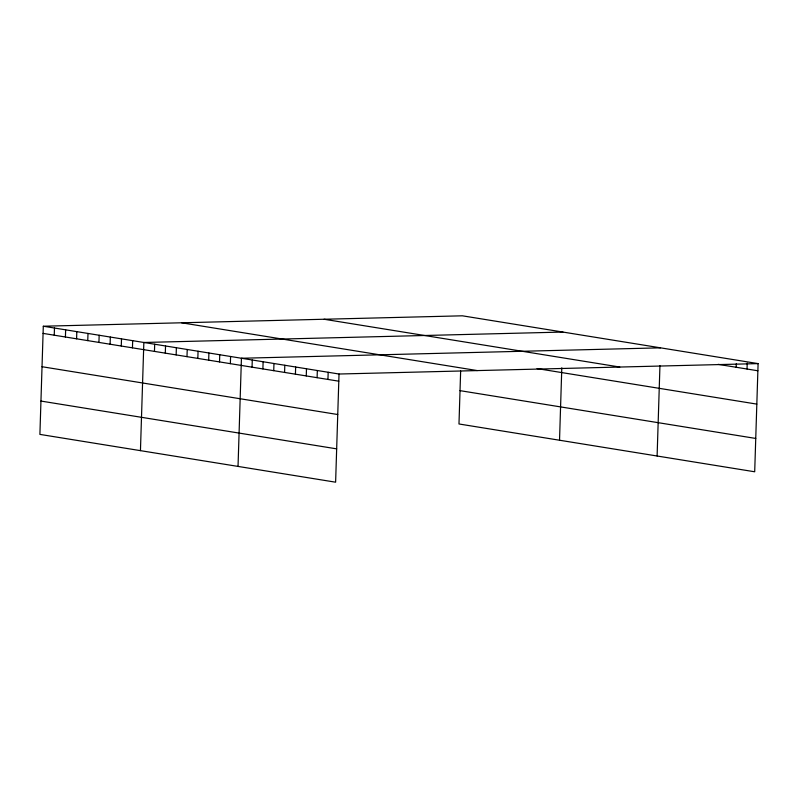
<?xml version="1.0" encoding="UTF-8"?>
<svg xmlns="http://www.w3.org/2000/svg" width="798" height="798" viewBox="0 0 798 798"><rect width="100%" height="100%" fill="white"/><g stroke="black" fill="none" stroke-linecap="round" stroke-linejoin="round"><path stroke-width="1.2" d="M43.301 326.222L39.9 434.391L335.619 482.192L339.02 374.023L43.301 326.222L462.381 315.809L758.1 363.609L754.699 471.778L458.98 423.977L460.646 371.02M54.244 335.2L54.473 328.028M65.416 337.005L65.645 329.833M76.588 338.811L76.817 331.639M87.76 340.616L87.989 333.454M98.932 342.422L99.161 335.26M110.104 344.227L110.333 337.065M121.276 346.033L121.505 338.871M132.448 347.838L132.677 340.676M140.448 450.641L143.849 342.482L562.919 332.058M154.463 351.399L154.692 344.227M165.306 353.145L165.535 345.983M176.149 354.901L176.378 347.738M186.991 356.656L187.221 349.484M197.834 358.402L198.064 351.24M208.677 360.157L208.906 352.995M219.52 361.913L219.749 354.741M230.363 363.669L230.592 356.497M238.033 466.411L241.435 358.252L660.515 347.838M252.048 367.17L252.278 360.008M262.891 368.925L263.121 361.753M273.734 370.671L273.963 363.509M284.577 372.427L284.806 365.265M295.42 374.182L295.649 367.01M306.262 375.928L306.492 368.766M317.105 377.683L317.335 370.521M327.948 379.439L328.178 372.267M559.528 440.227L561.802 367.798M657.113 455.997L659.946 365.713M736.185 367.27L736.305 363.689M747.028 369.025L747.217 363.05M339.02 374.023L758.1 363.609M718.12 364.347L757.871 370.771M324.078 319.25L619.807 367.05M537.074 368.586L756.823 404.107M181.595 322.791L477.314 370.581M460.027 390.651L755.746 438.441M43.072 333.394L338.791 381.185M42.025 366.721L337.744 414.521M40.947 401.065L336.666 448.855"/></g></svg>
